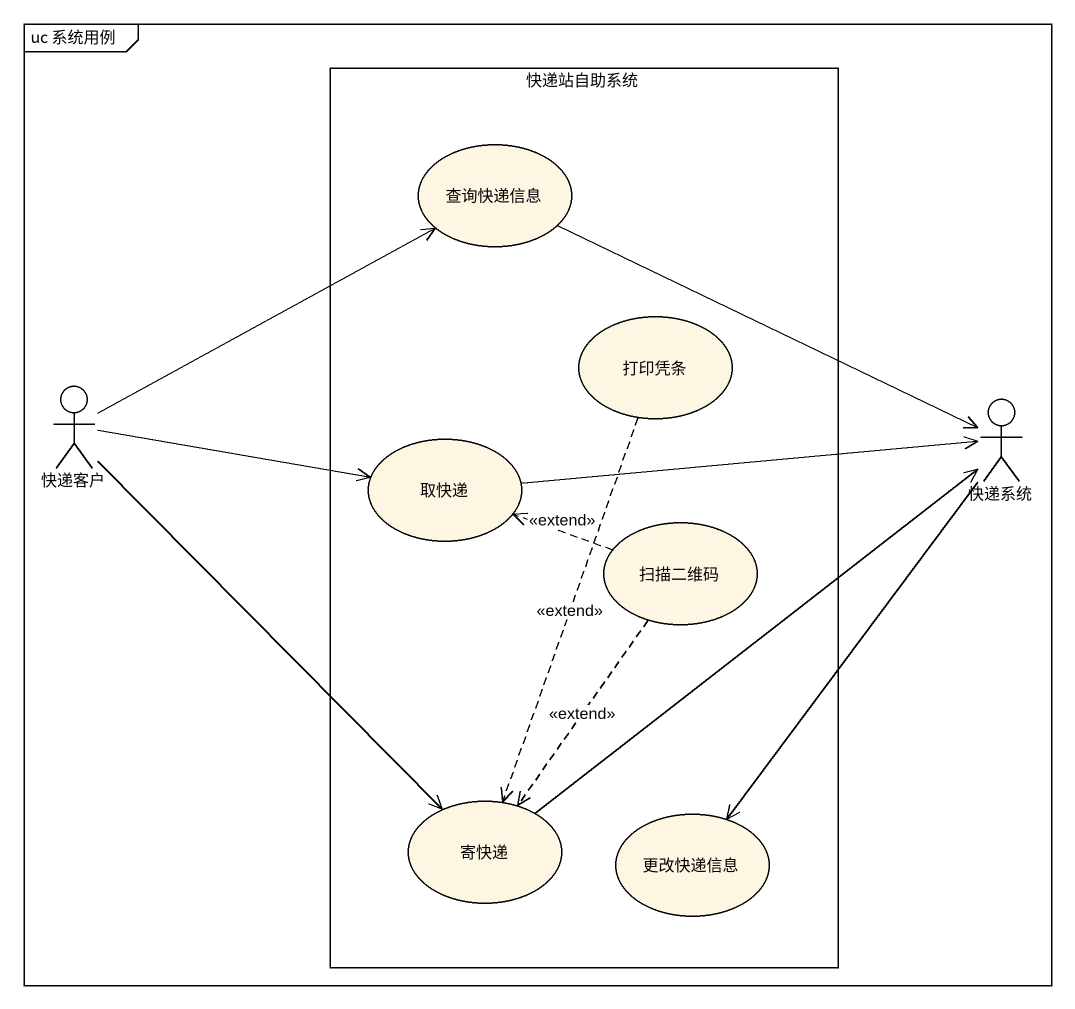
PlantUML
@startuml
mainframe uc 系统用例
rectangle 快递站自助系统 {
  usecase 查询快递信息
  usecase 打印凭条
  usecase 取快递
  usecase 扫描二维码
  usecase 寄快递
  usecase 更改快递信息
}
actor 快递客户
actor 快递系统
查询快递信息 -right-> 快递系统
打印凭条 ..> 寄快递 : <<extend>>
快递客户 -up-> 查询快递信息
快递客户 -right-> 取快递
快递客户 --> 寄快递
快递系统 --> 更改快递信息
取快递 -right-> 快递系统
扫描二维码 .left.> 取快递 : <<extend>>
扫描二维码 ..> 寄快递 : <<extend>>
寄快递 -up-> 快递系统
@enduml
